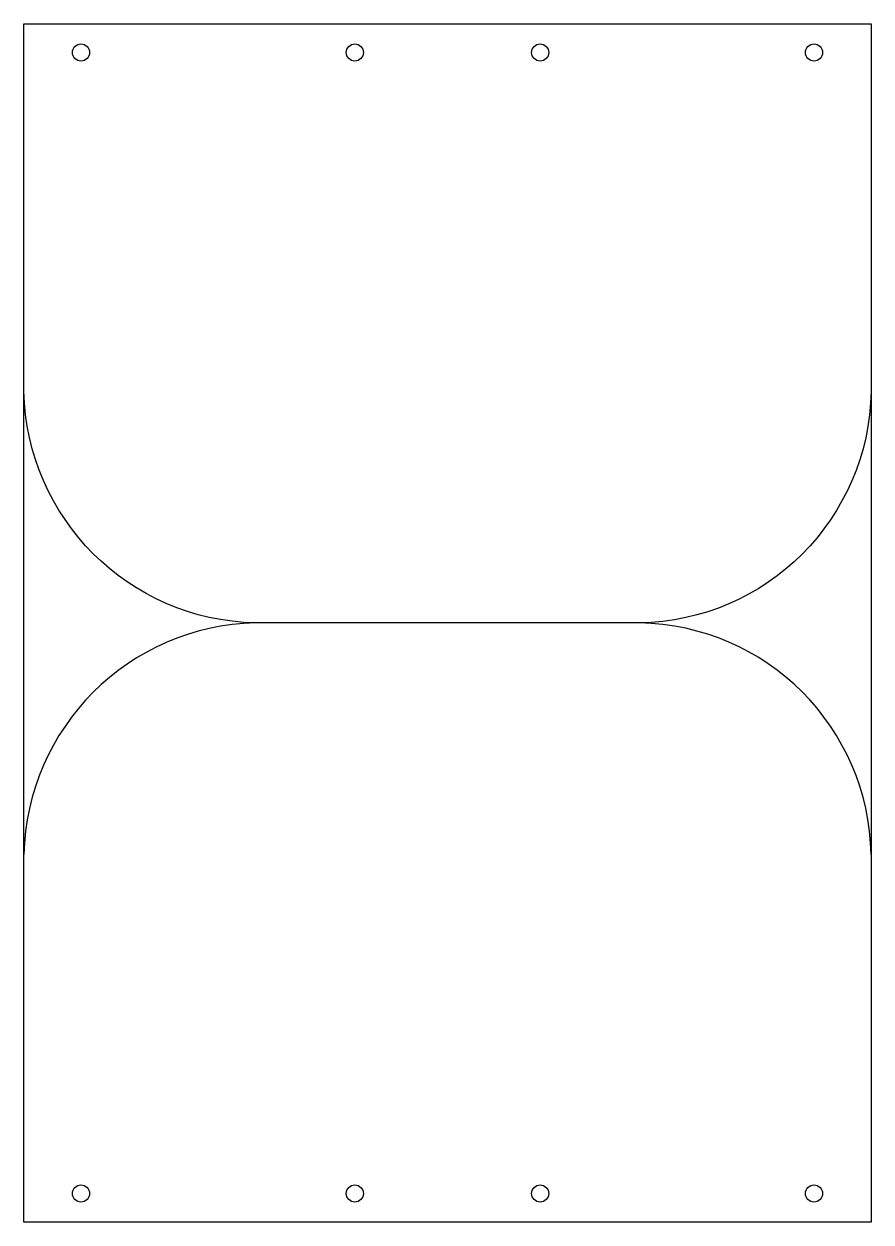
# Model space of a CAD drawing. Header units: millimetres. Extents: x 2067 to 2364, y 1366 to 1786.
import ezdxf

# ---------------------------------------------------------------- set-up
doc = ezdxf.new("R2010")
doc.units = ezdxf.units.MM
doc.layers.add('A3', color=10, linetype='Continuous')
doc.layers.add('Decoupe', color=30, linetype='Continuous')

msp = doc.modelspace()

# ---------------------------------------------------------------- linework, layer by layer
at = {"layer": 'A3'}
msp.add_lwpolyline([(2066.64, 1786.27), (2363.64, 1786.27), (2363.64, 1366.27), (2066.64, 1366.27)], close=True, dxfattribs=at)
at = {"layer": 'Decoupe'}
for points in [[(2363.64, 1657.47, -0.404716), (2282.44, 1576.27), (2147.84, 1576.27, -0.401668), (2066.64, 1657.47)], [(2363.64, 1495.07, 0.404716), (2282.44, 1576.27), (2147.84, 1576.27, 0.401668), (2066.64, 1495.07)]]:
    msp.add_lwpolyline(points, format="xyb", dxfattribs=at)
for centre in [(2086.64, 1776.27), (2182.64, 1776.27), (2247.64, 1776.27), (2343.64, 1776.27), (2086.64, 1376.27), (2182.64, 1376.27), (2247.64, 1376.27), (2343.64, 1376.27)]:
    msp.add_circle(centre, 3, dxfattribs=at)

doc.saveas('drawing.dxf')
